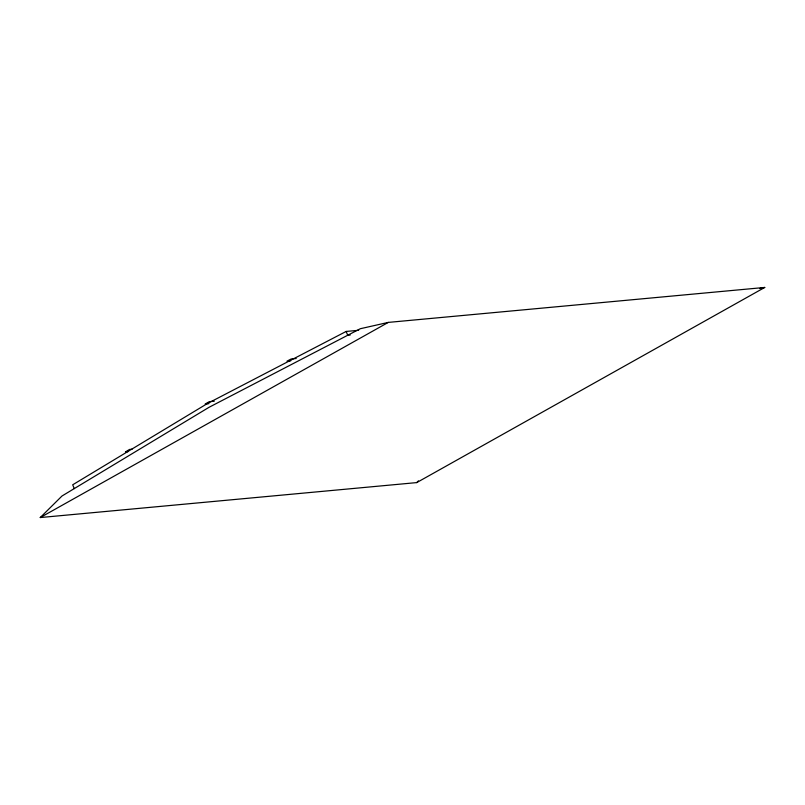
<?xml version="1.0" encoding="UTF-8"?>
<svg xmlns="http://www.w3.org/2000/svg" width="805" height="805" viewBox="0 0 805 805"><rect width="100%" height="100%" fill="white"/><g stroke="black" fill="none" stroke-linecap="round" stroke-linejoin="round"><path stroke-width="1.21" d="M40.25 517.555L61.995 496.001L209.079 407.28L360.318 328.722L388.282 322.403L764.75 287.445L416.718 482.598L40.25 517.555L388.282 322.403M416.718 482.598L418.449 480.877M358.668 330.292L346.16 331.449L207.529 403.466L72.702 484.791L74.251 488.605M759.89 288.542L764.75 287.445M350.215 335.031L347.71 335.262L346.16 331.449M296.2 358.507L291.199 358.97L287.003 361.153L290.756 360.811M214.281 401.212L209.34 401.665L205.195 403.989L208.898 403.647M132.05 449.21L129.555 449.442L125.469 451.907L127.975 451.675"/></g></svg>
